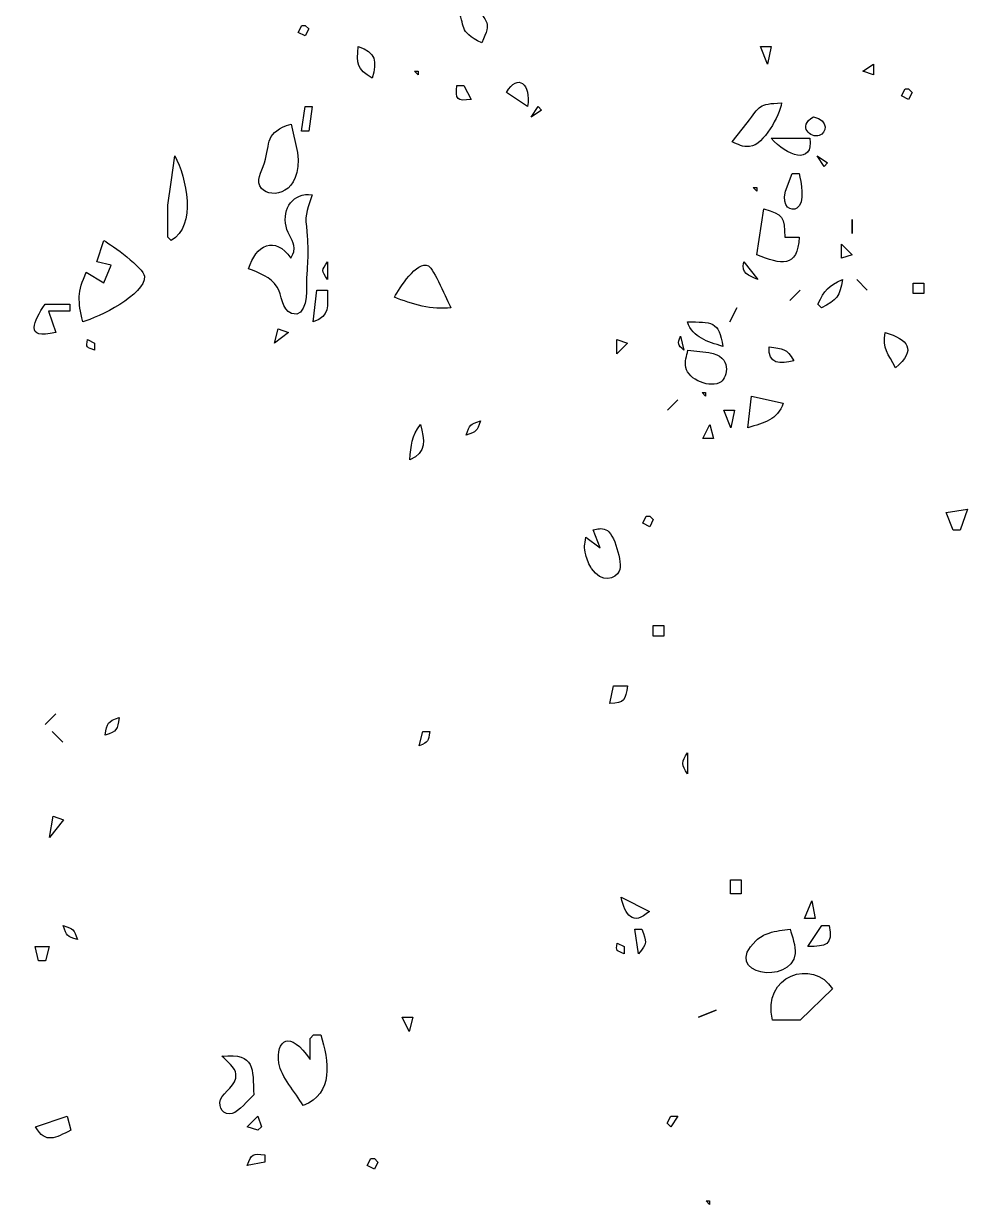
# Model space of a CAD drawing. Header units: centimetres. Extents: x -10.8 to 7.5, y -7.5 to 7.5.
# Drawn here: x -1.057 to 0.805, y 2.838 to 5.168 of the extents above; entities that cross this region are included whole.
import ezdxf

# ---------------------------------------------------------------- set-up
doc = ezdxf.new("R2010")
doc.units = ezdxf.units.CM
doc.header["$MEASUREMENT"] = 0
doc.layers.add('Layer 1', color=7, linetype='Continuous')

msp = doc.modelspace()

# ---------------------------------------------------------------- linework, layer by layer
at = {"layer": 'Layer 1'}
for points, knots in [([(-0.15668, 5.19602), (-0.1706, 5.23548), (-0.17491, 5.24703), (-0.22266, 5.22727), (-0.22266, 5.22727), (-0.22266, 5.22727), (-0.20157, 5.19741), (-0.20157, 5.19741), (-0.20157, 5.19741), (-0.18348, 5.16254), (-0.20157, 5.15357), (-0.15306, 5.12983), (-0.15306, 5.12983), (-0.13225, 5.17541), (-0.14659, 5.16727), (-0.15668, 5.19601), (-0.15668, 5.19601), (-0.15668, 5.19601), (-0.15668, 5.19602), (-0.15668, 5.19602)], [0, 0, 0, 0, 0.1666667, 0.1666667, 0.1666667, 0.1666667, 0.3333333, 0.3333333, 0.3333333, 0.3333333, 0.5, 0.5, 0.5, 0.5, 0.6666667, 0.6666667, 0.6666667, 0.6666667, 1, 1, 1, 1]), ([(-0.50814, 5.16438), (-0.50814, 5.16438), (-0.5151, 5.15046), (-0.5151, 5.15046), (-0.5151, 5.15046), (-0.5151, 5.15046), (-0.50118, 5.1435), (-0.50118, 5.1435), (-0.50118, 5.1435), (-0.50118, 5.1435), (-0.49422, 5.15742), (-0.49422, 5.15742), (-0.49422, 5.15742), (-0.49422, 5.15742), (-0.50118, 5.16438), (-0.50118, 5.16438), (-0.50118, 5.16438), (-0.50118, 5.16438), (-0.50814, 5.16438), (-0.50814, 5.16438)], [0, 0, 0, 0, 0.1666667, 0.1666667, 0.1666667, 0.1666667, 0.3333333, 0.3333333, 0.3333333, 0.3333333, 0.5, 0.5, 0.5, 0.5, 0.6666667, 0.6666667, 0.6666667, 0.6666667, 1, 1, 1, 1]), ([(-0.3969, 5.12262), (-0.39989, 5.08761), (-0.39982, 5.07926), (-0.36906, 5.05999), (-0.36906, 5.05999), (-0.36029, 5.09388), (-0.3612, 5.11079), (-0.3969, 5.12262)], [0, 0, 0, 0, 0.3333333, 0.3333333, 0.3333333, 0.3333333, 1, 1, 1, 1]), ([(0.39648, 5.12262), (0.39648, 5.12262), (0.4104, 5.08782), (0.4104, 5.08782), (0.4104, 5.08782), (0.4104, 5.08782), (0.41736, 5.12262), (0.41736, 5.12262), (0.41736, 5.12262), (0.41736, 5.12262), (0.39648, 5.12262), (0.39648, 5.12262)], [0, 0, 0, 0, 0.25, 0.25, 0.25, 0.25, 0.5, 0.5, 0.5, 0.5, 1, 1, 1, 1]), ([(0.59821, 5.07391), (0.59821, 5.07391), (0.61909, 5.06695), (0.61909, 5.06695), (0.61909, 5.06695), (0.61909, 5.06695), (0.61909, 5.08783), (0.61909, 5.08783), (0.61909, 5.08783), (0.61909, 5.08783), (0.59821, 5.07391), (0.59821, 5.07391)], [0, 0, 0, 0, 0.25, 0.25, 0.25, 0.25, 0.5, 0.5, 0.5, 0.5, 1, 1, 1, 1]), ([(-0.28563, 5.07391), (-0.28563, 5.07391), (-0.27867, 5.06695), (-0.27867, 5.06695), (-0.27867, 5.06695), (-0.27867, 5.06695), (-0.27867, 5.07391), (-0.27867, 5.07391), (-0.27867, 5.07391), (-0.27867, 5.07391), (-0.28563, 5.07391), (-0.28563, 5.07391)], [0, 0, 0, 0, 0.25, 0.25, 0.25, 0.25, 0.5, 0.5, 0.5, 0.5, 1, 1, 1, 1]), ([(-0.10469, 5.03215), (-0.10469, 5.03215), (-0.06293, 5.00431), (-0.06293, 5.00431), (-0.06293, 5.00431), (-0.05569, 5.04864), (-0.08186, 5.07105), (-0.10469, 5.03215)], [0, 0, 0, 0, 0.3333333, 0.3333333, 0.3333333, 0.3333333, 1, 1, 1, 1]), ([(-0.20214, 5.04607), (-0.20583, 5.01844), (-0.20193, 5.01454), (-0.1743, 5.01823), (-0.1743, 5.01823), (-0.1743, 5.01823), (-0.18822, 5.04607), (-0.18822, 5.04607), (-0.18822, 5.04607), (-0.18822, 5.04607), (-0.20214, 5.04607), (-0.20214, 5.04607)], [0, 0, 0, 0, 0.25, 0.25, 0.25, 0.25, 0.5, 0.5, 0.5, 0.5, 1, 1, 1, 1]), ([(0.6817, 5.03911), (0.6817, 5.03911), (0.67474, 5.02519), (0.67474, 5.02519), (0.67474, 5.02519), (0.67474, 5.02519), (0.68866, 5.01823), (0.68866, 5.01823), (0.68866, 5.01823), (0.68866, 5.01823), (0.69562, 5.03215), (0.69562, 5.03215), (0.69562, 5.03215), (0.69562, 5.03215), (0.68866, 5.03911), (0.68866, 5.03911), (0.68866, 5.03911), (0.68866, 5.03911), (0.6817, 5.03911), (0.6817, 5.03911)], [0, 0, 0, 0, 0.1666667, 0.1666667, 0.1666667, 0.1666667, 0.3333333, 0.3333333, 0.3333333, 0.3333333, 0.5, 0.5, 0.5, 0.5, 0.6666667, 0.6666667, 0.6666667, 0.6666667, 1, 1, 1, 1]), ([(0.37021, 4.97209), (0.37021, 4.97209), (0.34063, 4.93472), (0.34063, 4.93472), (0.34063, 4.93472), (0.35211, 4.92971), (0.36172, 4.92379), (0.37508, 4.92532), (0.37508, 4.92532), (0.40354, 4.92859), (0.43382, 4.98587), (0.43806, 5.01127), (0.43806, 5.01127), (0.39157, 5.00967), (0.39665, 5.00591), (0.37021, 4.97209)], [0, 0, 0, 0, 0.2, 0.2, 0.2, 0.2, 0.4, 0.4, 0.4, 0.4, 0.6, 0.6, 0.6, 0.6, 1, 1, 1, 1]), ([(-0.50147, 5.00431), (-0.50147, 5.00431), (-0.50843, 4.95559), (-0.50843, 4.95559), (-0.50843, 4.95559), (-0.50843, 4.95559), (-0.49451, 4.9556), (-0.49451, 4.9556), (-0.49451, 4.9556), (-0.49451, 4.9556), (-0.48755, 5.00432), (-0.48755, 5.00432), (-0.48755, 5.00432), (-0.48755, 5.00432), (-0.50147, 5.00431), (-0.50147, 5.00431)], [0, 0, 0, 0, 0.2, 0.2, 0.2, 0.2, 0.4, 0.4, 0.4, 0.4, 0.6, 0.6, 0.6, 0.6, 1, 1, 1, 1]), ([(-0.05606, 4.98343), (-0.05606, 4.98343), (-0.03518, 4.99735), (-0.03518, 4.99735), (-0.03518, 4.99735), (-0.03518, 4.99735), (-0.04214, 5.00431), (-0.04214, 5.00431), (-0.04214, 5.00431), (-0.04214, 5.00431), (-0.05606, 4.98343), (-0.05606, 4.98343)], [0, 0, 0, 0, 0.25, 0.25, 0.25, 0.25, 0.5, 0.5, 0.5, 0.5, 1, 1, 1, 1]), ([(-0.58164, 4.89296), (-0.58693, 4.87452), (-0.6005, 4.85712), (-0.58728, 4.84243), (-0.58728, 4.84243), (-0.5687, 4.8219), (-0.50683, 4.8299), (-0.5165, 4.91383), (-0.5165, 4.91383), (-0.5165, 4.91383), (-0.52917, 4.96951), (-0.52917, 4.96951), (-0.52917, 4.96951), (-0.58109, 4.95385), (-0.56988, 4.93346), (-0.58164, 4.89296)], [0, 0, 0, 0, 0.2, 0.2, 0.2, 0.2, 0.4, 0.4, 0.4, 0.4, 0.6, 0.6, 0.6, 0.6, 1, 1, 1, 1]), ([(0.5125, 4.94683), (0.52649, 4.95128), (0.5324, 4.97717), (0.50102, 4.98406), (0.50102, 4.98406), (0.4681, 4.9645), (0.49643, 4.94182), (0.5125, 4.94683)], [0, 0, 0, 0, 0.3333333, 0.3333333, 0.3333333, 0.3333333, 1, 1, 1, 1]), ([(0.41753, 4.94168), (0.44773, 4.90654), (0.50125, 4.88768), (0.49408, 4.94168), (0.49408, 4.94168), (0.49408, 4.94168), (0.41753, 4.94168), (0.41753, 4.94168)], [0, 0, 0, 0, 0.3333333, 0.3333333, 0.3333333, 0.3333333, 1, 1, 1, 1]), ([(-0.76551, 4.85524), (-0.76551, 4.85524), (-0.77205, 4.80945), (-0.77205, 4.80945), (-0.77205, 4.80945), (-0.77205, 4.80945), (-0.77205, 4.74682), (-0.77205, 4.74682), (-0.77205, 4.74682), (-0.77205, 4.74682), (-0.76551, 4.73986), (-0.76551, 4.73986), (-0.76551, 4.73986), (-0.71484, 4.76846), (-0.73545, 4.86436), (-0.75855, 4.90688), (-0.75855, 4.90688), (-0.75855, 4.90688), (-0.76551, 4.85524), (-0.76551, 4.85524)], [0, 0, 0, 0, 0.1666667, 0.1666667, 0.1666667, 0.1666667, 0.3333333, 0.3333333, 0.3333333, 0.3333333, 0.5, 0.5, 0.5, 0.5, 0.6666667, 0.6666667, 0.6666667, 0.6666667, 1, 1, 1, 1]), ([(0.508, 4.90688), (0.508, 4.90688), (0.52192, 4.886), (0.52192, 4.886), (0.52192, 4.886), (0.52192, 4.886), (0.52888, 4.89296), (0.52888, 4.89296), (0.52888, 4.89296), (0.52888, 4.89296), (0.508, 4.90688), (0.508, 4.90688)], [0, 0, 0, 0, 0.25, 0.25, 0.25, 0.25, 0.5, 0.5, 0.5, 0.5, 1, 1, 1, 1]), ([(0.45875, 4.87202), (0.45875, 4.87202), (0.44553, 4.83722), (0.44553, 4.83722), (0.44553, 4.83722), (0.43774, 4.80535), (0.45771, 4.79699), (0.4685, 4.80361), (0.4685, 4.80361), (0.4852, 4.81377), (0.47657, 4.85692), (0.47268, 4.87202), (0.47268, 4.87202), (0.47268, 4.87202), (0.45875, 4.87202), (0.45875, 4.87202)], [0, 0, 0, 0, 0.2, 0.2, 0.2, 0.2, 0.4, 0.4, 0.4, 0.4, 0.6, 0.6, 0.6, 0.6, 1, 1, 1, 1]), ([(-0.53922, 4.76791), (-0.53553, 4.75086), (-0.52294, 4.73833), (-0.52314, 4.72469), (-0.52314, 4.72469), (-0.52328, 4.71342), (-0.52697, 4.71154), (-0.52954, 4.705), (-0.52954, 4.705), (-0.56079, 4.75079), (-0.59913, 4.73096), (-0.61305, 4.68412), (-0.61305, 4.68412), (-0.59224, 4.67612), (-0.56893, 4.6679), (-0.55647, 4.648), (-0.55647, 4.648), (-0.54694, 4.63283), (-0.54819, 4.60269), (-0.52835, 4.59601), (-0.52835, 4.59601), (-0.49696, 4.58536), (-0.49829, 4.64013), (-0.49905, 4.65628), (-0.49905, 4.65628), (-0.49648, 4.70931), (-0.49397, 4.71244), (-0.49905, 4.76763), (-0.49905, 4.76763), (-0.50302, 4.79241), (-0.49432, 4.80681), (-0.48778, 4.83026), (-0.48778, 4.83026), (-0.52522, 4.83506), (-0.5468, 4.80312), (-0.53921, 4.7679), (-0.53921, 4.7679), (-0.53921, 4.7679), (-0.53922, 4.76791), (-0.53922, 4.76791)], [0, 0, 0, 0, 0.0909091, 0.0909091, 0.0909091, 0.0909091, 0.1818182, 0.1818182, 0.1818182, 0.1818182, 0.2727273, 0.2727273, 0.2727273, 0.2727273, 0.3636364, 0.3636364, 0.3636364, 0.3636364, 0.4545455, 0.4545455, 0.4545455, 0.4545455, 0.5454545, 0.5454545, 0.5454545, 0.5454545, 0.6363636, 0.6363636, 0.6363636, 0.6363636, 0.7272727, 0.7272727, 0.7272727, 0.7272727, 0.8181818, 0.8181818, 0.8181818, 0.8181818, 1, 1, 1, 1]), ([(0.38217, 4.84418), (0.38217, 4.84418), (0.38913, 4.83722), (0.38913, 4.83722), (0.38913, 4.83722), (0.38913, 4.83722), (0.38913, 4.84418), (0.38913, 4.84418), (0.38913, 4.84418), (0.38913, 4.84418), (0.38217, 4.84418), (0.38217, 4.84418)], [0, 0, 0, 0, 0.25, 0.25, 0.25, 0.25, 0.5, 0.5, 0.5, 0.5, 1, 1, 1, 1]), ([(0.40299, 4.80242), (0.40299, 4.80242), (0.38907, 4.71195), (0.38907, 4.71195), (0.38907, 4.71195), (0.43674, 4.69212), (0.47043, 4.68474), (0.47258, 4.74675), (0.47258, 4.74675), (0.47258, 4.74675), (0.44475, 4.74675), (0.44475, 4.74675), (0.44475, 4.74675), (0.44336, 4.78538), (0.44141, 4.79206), (0.40299, 4.80243), (0.40299, 4.80243), (0.40299, 4.80243), (0.40299, 4.80242), (0.40299, 4.80242)], [0, 0, 0, 0, 0.1666667, 0.1666667, 0.1666667, 0.1666667, 0.3333333, 0.3333333, 0.3333333, 0.3333333, 0.5, 0.5, 0.5, 0.5, 0.6666667, 0.6666667, 0.6666667, 0.6666667, 1, 1, 1, 1]), ([(0.57703, 4.75371), (0.57703, 4.75371), (0.57703, 4.78155), (0.57703, 4.78155), (0.57703, 4.78155), (0.57703, 4.78155), (0.57703, 4.75371), (0.57703, 4.75371)], [0, 0, 0, 0, 0.3333333, 0.3333333, 0.3333333, 0.3333333, 1, 1, 1, 1]), ([(-0.81848, 4.66929), (-0.81987, 4.68599), (-0.88251, 4.73095), (-0.89824, 4.73979), (-0.89824, 4.73979), (-0.89824, 4.73979), (-0.91216, 4.69803), (-0.91216, 4.69803), (-0.91216, 4.69803), (-0.91216, 4.69803), (-0.88432, 4.69107), (-0.88432, 4.69107), (-0.88432, 4.69107), (-0.88432, 4.69107), (-0.89824, 4.65627), (-0.89824, 4.65627), (-0.89824, 4.65627), (-0.89824, 4.65627), (-0.93304, 4.67715), (-0.93304, 4.67715), (-0.93304, 4.67715), (-0.95072, 4.63901), (-0.94981, 4.62008), (-0.94, 4.57972), (-0.94, 4.57972), (-0.91, 4.58751), (-0.81556, 4.63324), (-0.81849, 4.66929), (-0.81849, 4.66929), (-0.81849, 4.66929), (-0.81848, 4.66929), (-0.81848, 4.66929)], [0, 0, 0, 0, 0.1111111, 0.1111111, 0.1111111, 0.1111111, 0.2222222, 0.2222222, 0.2222222, 0.2222222, 0.3333333, 0.3333333, 0.3333333, 0.3333333, 0.4444444, 0.4444444, 0.4444444, 0.4444444, 0.5555556, 0.5555556, 0.5555556, 0.5555556, 0.6666667, 0.6666667, 0.6666667, 0.6666667, 0.7777778, 0.7777778, 0.7777778, 0.7777778, 1, 1, 1, 1]), ([(0.55629, 4.70499), (0.55629, 4.70499), (0.57717, 4.71195), (0.57717, 4.71195), (0.57717, 4.71195), (0.57717, 4.71195), (0.55629, 4.73283), (0.55629, 4.73283), (0.55629, 4.73283), (0.55629, 4.73283), (0.55629, 4.70499), (0.55629, 4.70499)], [0, 0, 0, 0, 0.25, 0.25, 0.25, 0.25, 0.5, 0.5, 0.5, 0.5, 1, 1, 1, 1]), ([(-0.45763, 4.66303), (-0.45763, 4.66303), (-0.45763, 4.69783), (-0.45763, 4.69783), (-0.45763, 4.69783), (-0.46918, 4.68022), (-0.46918, 4.68064), (-0.45763, 4.66303)], [0, 0, 0, 0, 0.3333333, 0.3333333, 0.3333333, 0.3333333, 1, 1, 1, 1]), ([(-0.25789, 4.68968), (-0.28183, 4.70116), (-0.31503, 4.64542), (-0.3254, 4.62823), (-0.3254, 4.62823), (-0.29186, 4.61417), (-0.25031, 4.60213), (-0.21405, 4.60735), (-0.21405, 4.60735), (-0.2208, 4.62085), (-0.24892, 4.68537), (-0.25789, 4.68968)], [0, 0, 0, 0, 0.25, 0.25, 0.25, 0.25, 0.5, 0.5, 0.5, 0.5, 1, 1, 1, 1]), ([(0.39143, 4.66303), (0.39143, 4.66303), (0.36359, 4.69783), (0.36359, 4.69783), (0.36359, 4.69783), (0.35865, 4.67438), (0.37194, 4.67125), (0.39143, 4.66303)], [0, 0, 0, 0, 0.3333333, 0.3333333, 0.3333333, 0.3333333, 1, 1, 1, 1]), ([(0.50974, 4.61431), (0.50974, 4.61431), (0.5167, 4.60735), (0.5167, 4.60735), (0.5167, 4.60735), (0.54718, 4.62224), (0.55303, 4.62955), (0.55846, 4.66303), (0.55846, 4.66303), (0.52951, 4.64918), (0.52359, 4.64327), (0.50974, 4.61431)], [0, 0, 0, 0, 0.25, 0.25, 0.25, 0.25, 0.5, 0.5, 0.5, 0.5, 1, 1, 1, 1]), ([(0.58629, 4.66303), (0.58629, 4.66303), (0.60717, 4.64215), (0.60717, 4.64215), (0.60717, 4.64215), (0.60717, 4.64215), (0.58629, 4.66303), (0.58629, 4.66303)], [0, 0, 0, 0, 0.3333333, 0.3333333, 0.3333333, 0.3333333, 1, 1, 1, 1]), ([(-0.47846, 4.64215), (-0.47846, 4.64215), (-0.48542, 4.57952), (-0.48542, 4.57952), (-0.48542, 4.57952), (-0.45146, 4.59142), (-0.45772, 4.60986), (-0.45758, 4.64215), (-0.45758, 4.64215), (-0.45758, 4.64215), (-0.47846, 4.64215), (-0.47846, 4.64215)], [0, 0, 0, 0, 0.25, 0.25, 0.25, 0.25, 0.5, 0.5, 0.5, 0.5, 1, 1, 1, 1]), ([(0.45411, 4.62127), (0.45411, 4.62127), (0.47499, 4.64215), (0.47499, 4.64215), (0.47499, 4.64215), (0.47499, 4.64215), (0.45411, 4.62127), (0.45411, 4.62127)], [0, 0, 0, 0, 0.3333333, 0.3333333, 0.3333333, 0.3333333, 1, 1, 1, 1]), ([(0.69764, 4.65607), (0.69764, 4.65607), (0.69764, 4.63519), (0.69764, 4.63519), (0.69764, 4.63519), (0.69764, 4.63519), (0.71852, 4.63519), (0.71852, 4.63519), (0.71852, 4.63519), (0.71852, 4.63519), (0.71852, 4.65607), (0.71852, 4.65607), (0.71852, 4.65607), (0.71852, 4.65607), (0.69764, 4.65607), (0.69764, 4.65607)], [0, 0, 0, 0, 0.2, 0.2, 0.2, 0.2, 0.4, 0.4, 0.4, 0.4, 0.6, 0.6, 0.6, 0.6, 1, 1, 1, 1]), ([(-1.01434, 4.61431), (-1.03654, 4.58125), (-1.05665, 4.5427), (-0.99346, 4.55863), (-0.99346, 4.55863), (-0.99346, 4.55863), (-1.00738, 4.60039), (-1.00738, 4.60039), (-1.00738, 4.60039), (-1.00738, 4.60039), (-0.96563, 4.60039), (-0.96563, 4.60039), (-0.96563, 4.60039), (-0.96563, 4.60039), (-0.96563, 4.61431), (-0.96563, 4.61431), (-0.96563, 4.61431), (-0.96563, 4.61431), (-1.01434, 4.61431), (-1.01434, 4.61431)], [0, 0, 0, 0, 0.1666667, 0.1666667, 0.1666667, 0.1666667, 0.3333333, 0.3333333, 0.3333333, 0.3333333, 0.5, 0.5, 0.5, 0.5, 0.6666667, 0.6666667, 0.6666667, 0.6666667, 1, 1, 1, 1]), ([(0.33575, 4.57952), (0.33575, 4.57952), (0.34967, 4.60736), (0.34967, 4.60736), (0.34967, 4.60736), (0.34967, 4.60736), (0.33575, 4.57952), (0.33575, 4.57952)], [0, 0, 0, 0, 0.3333333, 0.3333333, 0.3333333, 0.3333333, 1, 1, 1, 1]), ([(0.25246, 4.57926), (0.26353, 4.54725), (0.29171, 4.5414), (0.32205, 4.53054), (0.32205, 4.53054), (0.316, 4.58218), (0.29839, 4.57905), (0.25246, 4.57926)], [0, 0, 0, 0, 0.3333333, 0.3333333, 0.3333333, 0.3333333, 1, 1, 1, 1]), ([(-0.9167, 4.52359), (-0.9167, 4.52359), (-0.9167, 4.53751), (-0.9167, 4.53751), (-0.9167, 4.53751), (-0.9167, 4.53751), (-0.93062, 4.54447), (-0.93062, 4.54447), (-0.93062, 4.54447), (-0.93424, 4.52825), (-0.93145, 4.52937), (-0.9167, 4.52359)], [0, 0, 0, 0, 0.25, 0.25, 0.25, 0.25, 0.5, 0.5, 0.5, 0.5, 1, 1, 1, 1]), ([(-0.5549, 4.56535), (-0.5549, 4.56535), (-0.56186, 4.53751), (-0.56186, 4.53751), (-0.56186, 4.53751), (-0.56186, 4.53751), (-0.53402, 4.55839), (-0.53402, 4.55839), (-0.53402, 4.55839), (-0.53402, 4.55839), (-0.5549, 4.56535), (-0.5549, 4.56535)], [0, 0, 0, 0, 0.25, 0.25, 0.25, 0.25, 0.5, 0.5, 0.5, 0.5, 1, 1, 1, 1]), ([(0.1133, 4.54447), (0.1133, 4.54447), (0.1133, 4.51663), (0.1133, 4.51663), (0.1133, 4.51663), (0.1133, 4.51663), (0.13418, 4.53751), (0.13418, 4.53751), (0.13418, 4.53751), (0.13418, 4.53751), (0.1133, 4.54447), (0.1133, 4.54447)], [0, 0, 0, 0, 0.25, 0.25, 0.25, 0.25, 0.5, 0.5, 0.5, 0.5, 1, 1, 1, 1]), ([(0.24554, 4.52359), (0.24554, 4.52359), (0.23858, 4.55143), (0.23858, 4.55143), (0.23858, 4.55143), (0.23329, 4.53515), (0.2328, 4.53494), (0.24554, 4.52359)], [0, 0, 0, 0, 0.3333333, 0.3333333, 0.3333333, 0.3333333, 1, 1, 1, 1]), ([(0.64213, 4.55839), (0.63649, 4.52686), (0.64805, 4.51629), (0.66301, 4.4888), (0.66301, 4.4888), (0.70477, 4.52457), (0.68779, 4.54475), (0.64213, 4.55839)], [0, 0, 0, 0, 0.3333333, 0.3333333, 0.3333333, 0.3333333, 1, 1, 1, 1]), ([(0.24923, 4.48939), (0.25382, 4.46531), (0.29878, 4.4468), (0.31876, 4.4612), (0.31876, 4.4612), (0.33031, 4.46955), (0.34263, 4.512), (0.29496, 4.51862), (0.29496, 4.51862), (0.29496, 4.51862), (0.25334, 4.52342), (0.25334, 4.52342), (0.25334, 4.52342), (0.25076, 4.51242), (0.24701, 4.50087), (0.24923, 4.48939)], [0, 0, 0, 0, 0.2, 0.2, 0.2, 0.2, 0.4, 0.4, 0.4, 0.4, 0.6, 0.6, 0.6, 0.6, 1, 1, 1, 1]), ([(0.46215, 4.50255), (0.44719, 4.52844), (0.44148, 4.5251), (0.41343, 4.53039), (0.41343, 4.53039), (0.41155, 4.49552), (0.43521, 4.49559), (0.46215, 4.50255)], [0, 0, 0, 0, 0.3333333, 0.3333333, 0.3333333, 0.3333333, 1, 1, 1, 1]), ([(0.28137, 4.43991), (0.28137, 4.43991), (0.28833, 4.43295), (0.28833, 4.43295), (0.28833, 4.43295), (0.28833, 4.43295), (0.28833, 4.43991), (0.28833, 4.43991), (0.28833, 4.43991), (0.28833, 4.43991), (0.28137, 4.43991), (0.28137, 4.43991)], [0, 0, 0, 0, 0.25, 0.25, 0.25, 0.25, 0.5, 0.5, 0.5, 0.5, 1, 1, 1, 1]), ([(0.37882, 4.43295), (0.37882, 4.43295), (0.37186, 4.37032), (0.37186, 4.37032), (0.37186, 4.37032), (0.40353, 4.3809), (0.42997, 4.38542), (0.44145, 4.41904), (0.44145, 4.41904), (0.44145, 4.41904), (0.37882, 4.43296), (0.37882, 4.43296), (0.37882, 4.43296), (0.37882, 4.43296), (0.37882, 4.43295), (0.37882, 4.43295)], [0, 0, 0, 0, 0.2, 0.2, 0.2, 0.2, 0.4, 0.4, 0.4, 0.4, 0.6, 0.6, 0.6, 0.6, 1, 1, 1, 1]), ([(0.21282, 4.40488), (0.21282, 4.40488), (0.2337, 4.42576), (0.2337, 4.42576), (0.2337, 4.42576), (0.2337, 4.42576), (0.21282, 4.40488), (0.21282, 4.40488)], [0, 0, 0, 0, 0.3333333, 0.3333333, 0.3333333, 0.3333333, 1, 1, 1, 1]), ([(0.32438, 4.40488), (0.32438, 4.40488), (0.3383, 4.37008), (0.3383, 4.37008), (0.3383, 4.37008), (0.3383, 4.37008), (0.34526, 4.40488), (0.34526, 4.40488), (0.34526, 4.40488), (0.34526, 4.40488), (0.32438, 4.40488), (0.32438, 4.40488)], [0, 0, 0, 0, 0.25, 0.25, 0.25, 0.25, 0.5, 0.5, 0.5, 0.5, 1, 1, 1, 1]), ([(-0.18367, 4.35616), (-0.16231, 4.36361), (-0.16328, 4.36263), (-0.15583, 4.384), (-0.15583, 4.384), (-0.17719, 4.37655), (-0.17622, 4.37753), (-0.18367, 4.35616)], [0, 0, 0, 0, 0.3333333, 0.3333333, 0.3333333, 0.3333333, 1, 1, 1, 1]), ([(-0.29495, 4.30744), (-0.26155, 4.32052), (-0.26586, 4.34704), (-0.27407, 4.37703), (-0.27407, 4.37703), (-0.29182, 4.35392), (-0.29265, 4.33576), (-0.29495, 4.30744)], [0, 0, 0, 0, 0.3333333, 0.3333333, 0.3333333, 0.3333333, 1, 1, 1, 1]), ([(0.28268, 4.3492), (0.28268, 4.3492), (0.30356, 4.3492), (0.30356, 4.3492), (0.30356, 4.3492), (0.30356, 4.3492), (0.2966, 4.37704), (0.2966, 4.37704), (0.2966, 4.37704), (0.2966, 4.37704), (0.28268, 4.3492), (0.28268, 4.3492)], [0, 0, 0, 0, 0.25, 0.25, 0.25, 0.25, 0.5, 0.5, 0.5, 0.5, 1, 1, 1, 1]), ([(0.17116, 4.1961), (0.17116, 4.1961), (0.1642, 4.18218), (0.1642, 4.18218), (0.1642, 4.18218), (0.1642, 4.18218), (0.17812, 4.17522), (0.17812, 4.17522), (0.17812, 4.17522), (0.17812, 4.17522), (0.18508, 4.18914), (0.18508, 4.18914), (0.18508, 4.18914), (0.18508, 4.18914), (0.17812, 4.1961), (0.17812, 4.1961), (0.17812, 4.1961), (0.17812, 4.1961), (0.17116, 4.1961), (0.17116, 4.1961)], [0, 0, 0, 0, 0.1666667, 0.1666667, 0.1666667, 0.1666667, 0.3333333, 0.3333333, 0.3333333, 0.3333333, 0.5, 0.5, 0.5, 0.5, 0.6666667, 0.6666667, 0.6666667, 0.6666667, 1, 1, 1, 1]), ([(0.76275, 4.20306), (0.76275, 4.20306), (0.77667, 4.16826), (0.77667, 4.16826), (0.77667, 4.16826), (0.77667, 4.16826), (0.79059, 4.16826), (0.79059, 4.16826), (0.79059, 4.16826), (0.79059, 4.16826), (0.80451, 4.21002), (0.80451, 4.21002), (0.80451, 4.21002), (0.80451, 4.21002), (0.76275, 4.20306), (0.76275, 4.20306)], [0, 0, 0, 0, 0.2, 0.2, 0.2, 0.2, 0.4, 0.4, 0.4, 0.4, 0.6, 0.6, 0.6, 0.6, 1, 1, 1, 1]), ([(0.05226, 4.11954), (0.05372, 4.11133), (0.0588, 4.09964), (0.06346, 4.09261), (0.06346, 4.09261), (0.08288, 4.06338), (0.1112, 4.07152), (0.11809, 4.08774), (0.11809, 4.08774), (0.12463, 4.10298), (0.10814, 4.16443), (0.09157, 4.16937), (0.09157, 4.16937), (0.08238, 4.17375), (0.07521, 4.17014), (0.06672, 4.16937), (0.06672, 4.16937), (0.06672, 4.16937), (0.08064, 4.13346), (0.08064, 4.13346), (0.08064, 4.13346), (0.08064, 4.13346), (0.05224, 4.15434), (0.05224, 4.15434), (0.05224, 4.15434), (0.04994, 4.13952), (0.04786, 4.1352), (0.05224, 4.11954), (0.05224, 4.11954), (0.05224, 4.11954), (0.05226, 4.11954), (0.05226, 4.11954)], [0, 0, 0, 0, 0.1111111, 0.1111111, 0.1111111, 0.1111111, 0.2222222, 0.2222222, 0.2222222, 0.2222222, 0.3333333, 0.3333333, 0.3333333, 0.3333333, 0.4444444, 0.4444444, 0.4444444, 0.4444444, 0.5555556, 0.5555556, 0.5555556, 0.5555556, 0.6666667, 0.6666667, 0.6666667, 0.6666667, 0.7777778, 0.7777778, 0.7777778, 0.7777778, 1, 1, 1, 1]), ([(0.18503, 3.98035), (0.18503, 3.98035), (0.18503, 3.95947), (0.18503, 3.95947), (0.18503, 3.95947), (0.18503, 3.95947), (0.20591, 3.95947), (0.20591, 3.95947), (0.20591, 3.95947), (0.20591, 3.95947), (0.20591, 3.98035), (0.20591, 3.98035), (0.20591, 3.98035), (0.20591, 3.98035), (0.18503, 3.98035), (0.18503, 3.98035)], [0, 0, 0, 0, 0.2, 0.2, 0.2, 0.2, 0.4, 0.4, 0.4, 0.4, 0.6, 0.6, 0.6, 0.6, 1, 1, 1, 1]), ([(0.10663, 3.86135), (0.10663, 3.86135), (0.09967, 3.82655), (0.09967, 3.82655), (0.09967, 3.82655), (0.12876, 3.82683), (0.12987, 3.83407), (0.13447, 3.86135), (0.13447, 3.86135), (0.13447, 3.86135), (0.10663, 3.86135), (0.10663, 3.86135)], [0, 0, 0, 0, 0.25, 0.25, 0.25, 0.25, 0.5, 0.5, 0.5, 0.5, 1, 1, 1, 1]), ([(-1.01408, 3.7848), (-1.01408, 3.7848), (-0.9932, 3.80568), (-0.9932, 3.80568), (-0.9932, 3.80568), (-0.9932, 3.80568), (-1.01408, 3.7848), (-1.01408, 3.7848)], [0, 0, 0, 0, 0.3333333, 0.3333333, 0.3333333, 0.3333333, 1, 1, 1, 1]), ([(-0.89577, 3.76392), (-0.87197, 3.77227), (-0.87225, 3.77408), (-0.86793, 3.79872), (-0.86793, 3.79872), (-0.89173, 3.79037), (-0.89145, 3.78856), (-0.89577, 3.76392)], [0, 0, 0, 0, 0.3333333, 0.3333333, 0.3333333, 0.3333333, 1, 1, 1, 1]), ([(-1.00014, 3.77088), (-1.00014, 3.77088), (-0.97926, 3.75), (-0.97926, 3.75), (-0.97926, 3.75), (-0.97926, 3.75), (-1.00014, 3.77088), (-1.00014, 3.77088)], [0, 0, 0, 0, 0.3333333, 0.3333333, 0.3333333, 0.3333333, 1, 1, 1, 1]), ([(-0.2694, 3.77088), (-0.2694, 3.77088), (-0.27636, 3.74304), (-0.27636, 3.74304), (-0.27636, 3.74304), (-0.2575, 3.7509), (-0.25931, 3.7509), (-0.25548, 3.77088), (-0.25548, 3.77088), (-0.25548, 3.77088), (-0.2694, 3.77088), (-0.2694, 3.77088)], [0, 0, 0, 0, 0.25, 0.25, 0.25, 0.25, 0.5, 0.5, 0.5, 0.5, 1, 1, 1, 1]), ([(0.25239, 3.68736), (0.25239, 3.68736), (0.25239, 3.72912), (0.25239, 3.72912), (0.25239, 3.72912), (0.24077, 3.71256), (0.24077, 3.70393), (0.25239, 3.68736)], [0, 0, 0, 0, 0.3333333, 0.3333333, 0.3333333, 0.3333333, 1, 1, 1, 1]), ([(-0.99863, 3.60403), (-0.99863, 3.60403), (-1.00559, 3.56227), (-1.00559, 3.56227), (-1.00559, 3.56227), (-1.00559, 3.56227), (-0.97775, 3.59707), (-0.97775, 3.59707), (-0.97775, 3.59707), (-0.97775, 3.59707), (-0.99863, 3.60403), (-0.99863, 3.60403)], [0, 0, 0, 0, 0.25, 0.25, 0.25, 0.25, 0.5, 0.5, 0.5, 0.5, 1, 1, 1, 1]), ([(0.3376, 3.47876), (0.3376, 3.47876), (0.3376, 3.45092), (0.3376, 3.45092), (0.3376, 3.45092), (0.3376, 3.45092), (0.35848, 3.45092), (0.35848, 3.45092), (0.35848, 3.45092), (0.35848, 3.45092), (0.35848, 3.47876), (0.35848, 3.47876), (0.35848, 3.47876), (0.35848, 3.47876), (0.3376, 3.47876), (0.3376, 3.47876)], [0, 0, 0, 0, 0.2, 0.2, 0.2, 0.2, 0.4, 0.4, 0.4, 0.4, 0.6, 0.6, 0.6, 0.6, 1, 1, 1, 1]), ([(0.12165, 3.44396), (0.12924, 3.4093), (0.14441, 3.38627), (0.17733, 3.41612), (0.17733, 3.41612), (0.17733, 3.41612), (0.12165, 3.44396), (0.12165, 3.44396)], [0, 0, 0, 0, 0.3333333, 0.3333333, 0.3333333, 0.3333333, 1, 1, 1, 1]), ([(0.48353, 3.4022), (0.48353, 3.4022), (0.50441, 3.4022), (0.50441, 3.4022), (0.50441, 3.4022), (0.50441, 3.4022), (0.49745, 3.437), (0.49745, 3.437), (0.49745, 3.437), (0.49745, 3.437), (0.48353, 3.4022), (0.48353, 3.4022)], [0, 0, 0, 0, 0.25, 0.25, 0.25, 0.25, 0.5, 0.5, 0.5, 0.5, 1, 1, 1, 1]), ([(-0.97852, 3.38837), (-0.97107, 3.36701), (-0.97205, 3.36798), (-0.95068, 3.36053), (-0.95068, 3.36053), (-0.95813, 3.38189), (-0.95715, 3.38092), (-0.97852, 3.38837)], [0, 0, 0, 0, 0.3333333, 0.3333333, 0.3333333, 0.3333333, 1, 1, 1, 1]), ([(0.14889, 3.38141), (0.14889, 3.38141), (0.15585, 3.33269), (0.15585, 3.33269), (0.15585, 3.33269), (0.17436, 3.3535), (0.17172, 3.35559), (0.16281, 3.38141), (0.16281, 3.38141), (0.16281, 3.38141), (0.14889, 3.38141), (0.14889, 3.38141)], [0, 0, 0, 0, 0.25, 0.25, 0.25, 0.25, 0.5, 0.5, 0.5, 0.5, 1, 1, 1, 1]), ([(0.41335, 3.37341), (0.40291, 3.36979), (0.39553, 3.36617), (0.38746, 3.35838), (0.38746, 3.35838), (0.31793, 3.29157), (0.45775, 3.26937), (0.46478, 3.33284), (0.46478, 3.33284), (0.46624, 3.34606), (0.45886, 3.3684), (0.45511, 3.38142), (0.45511, 3.38142), (0.44196, 3.37961), (0.42588, 3.37787), (0.41335, 3.37342), (0.41335, 3.37342), (0.41335, 3.37342), (0.41335, 3.37341), (0.41335, 3.37341)], [0, 0, 0, 0, 0.1666667, 0.1666667, 0.1666667, 0.1666667, 0.3333333, 0.3333333, 0.3333333, 0.3333333, 0.5, 0.5, 0.5, 0.5, 0.6666667, 0.6666667, 0.6666667, 0.6666667, 1, 1, 1, 1]), ([(0.51781, 3.38837), (0.51781, 3.38837), (0.48997, 3.34661), (0.48997, 3.34661), (0.48997, 3.34661), (0.52539, 3.34786), (0.54008, 3.34863), (0.53173, 3.38837), (0.53173, 3.38837), (0.53173, 3.38837), (0.51781, 3.38837), (0.51781, 3.38837)], [0, 0, 0, 0, 0.25, 0.25, 0.25, 0.25, 0.5, 0.5, 0.5, 0.5, 1, 1, 1, 1]), ([(-1.03422, 3.34662), (-1.03422, 3.34662), (-1.02726, 3.31878), (-1.02726, 3.31878), (-1.02726, 3.31878), (-1.02726, 3.31878), (-1.01334, 3.31878), (-1.01334, 3.31878), (-1.01334, 3.31878), (-1.01334, 3.31878), (-1.00638, 3.34662), (-1.00638, 3.34662), (-1.00638, 3.34662), (-1.00638, 3.34662), (-1.03422, 3.34662), (-1.03422, 3.34662)], [0, 0, 0, 0, 0.2, 0.2, 0.2, 0.2, 0.4, 0.4, 0.4, 0.4, 0.6, 0.6, 0.6, 0.6, 1, 1, 1, 1]), ([(0.128, 3.3327), (0.128, 3.3327), (0.128, 3.34662), (0.128, 3.34662), (0.128, 3.34662), (0.128, 3.34662), (0.11408, 3.35358), (0.11408, 3.35358), (0.11408, 3.35358), (0.11046, 3.33736), (0.11325, 3.33848), (0.128, 3.3327)], [0, 0, 0, 0, 0.25, 0.25, 0.25, 0.25, 0.5, 0.5, 0.5, 0.5, 1, 1, 1, 1]), ([(0.42039, 3.20152), (0.42039, 3.20152), (0.47482, 3.20152), (0.47482, 3.20152), (0.47482, 3.20152), (0.47482, 3.20152), (0.53871, 3.26311), (0.53871, 3.26311), (0.53871, 3.26311), (0.50078, 3.32421), (0.39764, 3.29004), (0.4204, 3.20152), (0.4204, 3.20152), (0.4204, 3.20152), (0.42039, 3.20152), (0.42039, 3.20152)], [0, 0, 0, 0, 0.2, 0.2, 0.2, 0.2, 0.4, 0.4, 0.4, 0.4, 0.6, 0.6, 0.6, 0.6, 1, 1, 1, 1]), ([(0.27426, 3.20743), (0.27426, 3.20743), (0.30906, 3.22135), (0.30906, 3.22135), (0.30906, 3.22135), (0.30906, 3.22135), (0.27426, 3.20743), (0.27426, 3.20743)], [0, 0, 0, 0, 0.3333333, 0.3333333, 0.3333333, 0.3333333, 1, 1, 1, 1]), ([(-0.3102, 3.20727), (-0.3102, 3.20727), (-0.29628, 3.17943), (-0.29628, 3.17943), (-0.29628, 3.17943), (-0.29628, 3.17943), (-0.28932, 3.20727), (-0.28932, 3.20727), (-0.28932, 3.20727), (-0.28932, 3.20727), (-0.31021, 3.20727), (-0.31021, 3.20727), (-0.31021, 3.20727), (-0.31021, 3.20727), (-0.3102, 3.20727), (-0.3102, 3.20727)], [0, 0, 0, 0, 0.2, 0.2, 0.2, 0.2, 0.4, 0.4, 0.4, 0.4, 0.6, 0.6, 0.6, 0.6, 1, 1, 1, 1]), ([(-0.48469, 3.17246), (-0.48469, 3.17246), (-0.49165, 3.1655), (-0.49165, 3.1655), (-0.49165, 3.1655), (-0.49165, 3.1655), (-0.49165, 3.12374), (-0.49165, 3.12374), (-0.49165, 3.12374), (-0.53174, 3.18408), (-0.55943, 3.16195), (-0.55324, 3.11678), (-0.55324, 3.11678), (-0.54955, 3.08985), (-0.5206, 3.05936), (-0.50557, 3.03327), (-0.50557, 3.03327), (-0.44384, 3.05561), (-0.45518, 3.12152), (-0.47077, 3.17245), (-0.47077, 3.17245), (-0.47077, 3.17245), (-0.48469, 3.17246), (-0.48469, 3.17246)], [0, 0, 0, 0, 0.1428571, 0.1428571, 0.1428571, 0.1428571, 0.2857143, 0.2857143, 0.2857143, 0.2857143, 0.4285714, 0.4285714, 0.4285714, 0.4285714, 0.5714286, 0.5714286, 0.5714286, 0.5714286, 0.7142857, 0.7142857, 0.7142857, 0.7142857, 1, 1, 1, 1]), ([(-0.66554, 3.13071), (-0.65663, 3.12166), (-0.63909, 3.10809), (-0.63784, 3.09515), (-0.63784, 3.09515), (-0.63575, 3.07295), (-0.66255, 3.06098), (-0.66811, 3.04476), (-0.66811, 3.04476), (-0.67361, 3.02882), (-0.66261, 3.01316), (-0.64514, 3.01755), (-0.64514, 3.01755), (-0.63275, 3.02068), (-0.61327, 3.04434), (-0.6029, 3.05416), (-0.6029, 3.05416), (-0.60541, 3.10601), (-0.59838, 3.13691), (-0.66553, 3.13071), (-0.66553, 3.13071), (-0.66553, 3.13071), (-0.66554, 3.13071), (-0.66554, 3.13071)], [0, 0, 0, 0, 0.1428571, 0.1428571, 0.1428571, 0.1428571, 0.2857143, 0.2857143, 0.2857143, 0.2857143, 0.4285714, 0.4285714, 0.4285714, 0.4285714, 0.5714286, 0.5714286, 0.5714286, 0.5714286, 0.7142857, 0.7142857, 0.7142857, 0.7142857, 1, 1, 1, 1]), ([(-1.0331, 2.99122), (-1.01271, 2.95608), (-0.99489, 2.96972), (-0.96351, 2.98426), (-0.96351, 2.98426), (-0.96351, 2.98426), (-0.97047, 3.0121), (-0.97047, 3.0121), (-0.97047, 3.0121), (-0.97047, 3.0121), (-1.0331, 2.99122), (-1.0331, 2.99122)], [0, 0, 0, 0, 0.25, 0.25, 0.25, 0.25, 0.5, 0.5, 0.5, 0.5, 1, 1, 1, 1]), ([(-0.61553, 2.99122), (-0.61553, 2.99122), (-0.59465, 2.98426), (-0.59465, 2.98426), (-0.59465, 2.98426), (-0.59465, 2.98426), (-0.58769, 2.99122), (-0.58769, 2.99122), (-0.58769, 2.99122), (-0.58769, 2.99122), (-0.59465, 3.0121), (-0.59465, 3.0121), (-0.59465, 3.0121), (-0.59465, 3.0121), (-0.61553, 2.99122), (-0.61553, 2.99122)], [0, 0, 0, 0, 0.2, 0.2, 0.2, 0.2, 0.4, 0.4, 0.4, 0.4, 0.6, 0.6, 0.6, 0.6, 1, 1, 1, 1]), ([(0.21959, 3.0121), (0.21959, 3.0121), (0.21263, 2.99818), (0.21263, 2.99818), (0.21263, 2.99818), (0.21263, 2.99818), (0.21959, 2.99122), (0.21959, 2.99122), (0.21959, 2.99122), (0.21959, 2.99122), (0.23351, 3.0121), (0.23351, 3.0121), (0.23351, 3.0121), (0.23351, 3.0121), (0.21959, 3.0121), (0.21959, 3.0121)], [0, 0, 0, 0, 0.2, 0.2, 0.2, 0.2, 0.4, 0.4, 0.4, 0.4, 0.6, 0.6, 0.6, 0.6, 1, 1, 1, 1]), ([(-0.6155, 2.91467), (-0.6155, 2.91467), (-0.5807, 2.92163), (-0.5807, 2.92163), (-0.5807, 2.92163), (-0.5807, 2.92163), (-0.5807, 2.93555), (-0.5807, 2.93555), (-0.5807, 2.93555), (-0.60534, 2.93882), (-0.60715, 2.93826), (-0.6155, 2.91467)], [0, 0, 0, 0, 0.25, 0.25, 0.25, 0.25, 0.5, 0.5, 0.5, 0.5, 1, 1, 1, 1]), ([(-0.37198, 2.92859), (-0.37198, 2.92859), (-0.37894, 2.91467), (-0.37894, 2.91467), (-0.37894, 2.91467), (-0.37894, 2.91467), (-0.36502, 2.90771), (-0.36502, 2.90771), (-0.36502, 2.90771), (-0.36502, 2.90771), (-0.35806, 2.92163), (-0.35806, 2.92163), (-0.35806, 2.92163), (-0.35806, 2.92163), (-0.36502, 2.92859), (-0.36502, 2.92859), (-0.36502, 2.92859), (-0.36502, 2.92859), (-0.37199, 2.92859), (-0.37199, 2.92859), (-0.37199, 2.92859), (-0.37199, 2.92859), (-0.37198, 2.92859), (-0.37198, 2.92859)], [0, 0, 0, 0, 0.1428571, 0.1428571, 0.1428571, 0.1428571, 0.2857143, 0.2857143, 0.2857143, 0.2857143, 0.4285714, 0.4285714, 0.4285714, 0.4285714, 0.5714286, 0.5714286, 0.5714286, 0.5714286, 0.7142857, 0.7142857, 0.7142857, 0.7142857, 1, 1, 1, 1]), ([(0.28915, 2.84507), (0.28915, 2.84507), (0.29611, 2.83811), (0.29611, 2.83811), (0.29611, 2.83811), (0.29611, 2.83811), (0.29611, 2.84507), (0.29611, 2.84507), (0.29611, 2.84507), (0.29611, 2.84507), (0.28915, 2.84507), (0.28915, 2.84507)], [0, 0, 0, 0, 0.25, 0.25, 0.25, 0.25, 0.5, 0.5, 0.5, 0.5, 1, 1, 1, 1])]:
    msp.add_open_spline(points, degree=3, knots=knots, dxfattribs=at)

doc.saveas('drawing.dxf')
